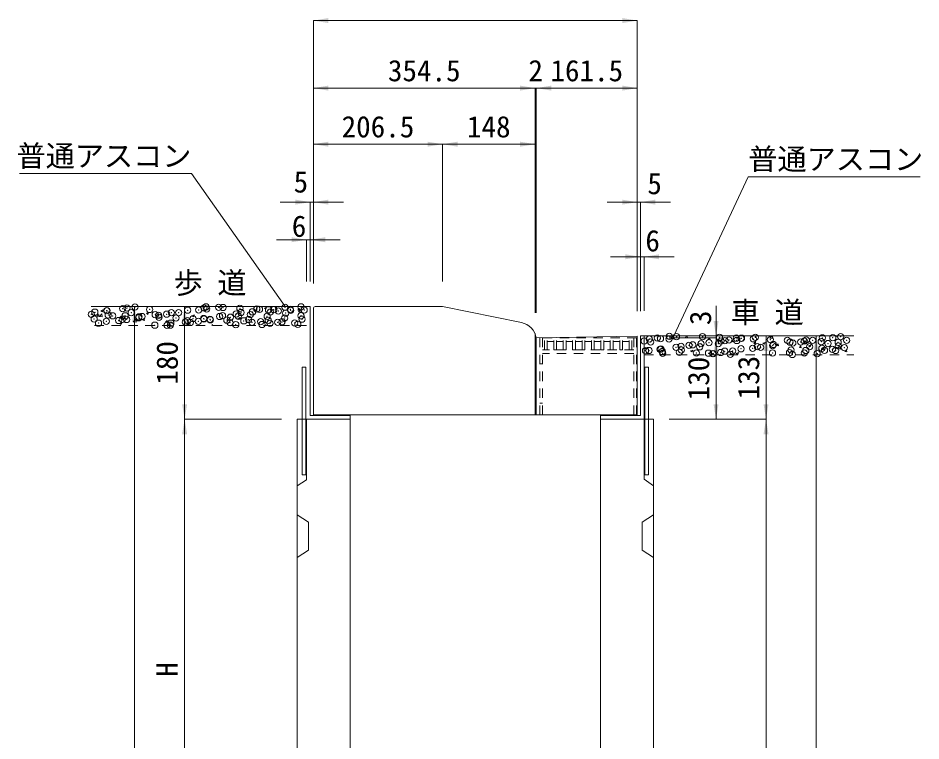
# Model space of a CAD drawing. Units: millimetres at full size, sheet at 1:20. Extents: x 0 to 8400, y 0 to 13400.
# Drawn here: x 4624 to 6068, y 3273 to 4428 of the extents above; entities that cross this region are included whole.
import ezdxf
from ezdxf.enums import TextEntityAlignment as Align

# ---------------------------------------------------------------- set-up
doc = ezdxf.new("R2010")
doc.units = ezdxf.units.MM
doc.header["$LTSCALE"] = 20
doc.header["$PDMODE"] = 32
doc.header["$PDSIZE"] = 10
doc.linetypes.add('USER1', pattern=[1.35, 0.75, -0.6])
for name, color, linetype, lineweight in [('ハッチング', 7, 'Continuous', 13), ('プレート', 3, 'Continuous', 9), ('寸法線', 7, 'Continuous', 13), ('引出線', 4, 'Continuous', 9), ('本体', 2, 'Continuous', 20), ('舗装・基礎', 3, 'Continuous', 20), ('ｸﾞﾚｰﾁﾝｸﾞ', 7, 'USER1', 9)]:
    doc.layers.add(name, color=color, linetype=linetype, lineweight=lineweight)
doc.layers.add('文字', color=7, linetype='Continuous')
doc.styles.add('ＭＳ ゴシック', font='')
doc.styles.get('ＭＳ ゴシック').set_extended_font_data('MS Gothic')

# ---------------------------------------------------------------- blocks, each defined once
blk = doc.blocks.new('filled_arrow')
at = {"color": 0, "linetype": 'Continuous', "lineweight": -2}
blk.add_solid([(7.5, 1.25), (0, 0), (7.5, -1.25)], dxfattribs=at)

msp = doc.modelspace()

# ---------------------------------------------------------------- linework, layer by layer
at = {"layer": 'ハッチング'}
for p, q in [((4756.53, 3960.41), (4759.06, 3958.71)), ((4756.55, 3960.45), (4760.1, 3961.81)), ((4759.06, 3958.71), (4760.09, 3961.78)), ((4829.55, 3956.38), (4833.11, 3957.74)), ((4832.07, 3954.64), (4833.1, 3957.71)), ((4947.59, 3967.07), (4947.75, 3966.96)), ((4947.75, 3966.96), (4947.79, 3967.07)), ((5018.23, 3964.59), (5020.76, 3962.89)), ((5018.25, 3964.62), (5021.8, 3965.99)), ((5019.37, 3967.07), (5023.22, 3966.47)), ((5020.76, 3962.89), (5021.79, 3965.96)), ((5023.22, 3966.46), (5023.15, 3967.07)), ((5035.32, 3964.32), (5037.62, 3967.07)), ((5035.32, 3964.32), (5038.35, 3964.05)), ((5038.33, 3964.05), (5037.78, 3967.07)), ((5071.76, 3961.13), (5074.2, 3964.05)), ((5071.76, 3961.13), (5074.79, 3960.87)), ((5072.92, 3958.76), (5076.88, 3962.88)), ((5072.92, 3958.76), (5077.44, 3958.06)), ((5074.77, 3960.86), (5074.18, 3964.05)), ((5077.44, 3958.05), (5076.87, 3962.88)), ((4750.87, 3951.61), (4753.32, 3954.53)), ((4750.87, 3951.61), (4753.91, 3951.34)), ((4753.89, 3951.34), (4753.3, 3954.53)), ((4754.36, 3951.31), (4758.32, 3955.44)), ((4754.36, 3951.32), (4758.88, 3950.62)), ((4758.88, 3950.61), (4758.31, 3955.44)), ((4787.31, 3948.42), (4789.76, 3951.34)), ((4787.31, 3948.42), (4790.34, 3948.16)), ((4790.32, 3948.15), (4789.74, 3951.34)), ((4808.57, 3942.91), (4813.09, 3942.21)), ((4808.58, 3942.9), (4812.53, 3947.03)), ((4813.09, 3942.2), (4812.53, 3947.03)), ((4823.75, 3945.24), (4826.19, 3948.16)), ((4823.75, 3945.23), (4826.78, 3944.97)), ((4826.76, 3944.97), (4826.17, 3948.15)), ((4829.54, 3956.34), (4832.06, 3954.64)), ((4860.18, 3942.05), (4862.63, 3944.97)), ((4863.2, 3941.78), (4862.61, 3944.96)), ((4902.54, 3952.28), (4905.07, 3950.57)), ((4902.56, 3952.31), (4906.11, 3953.67)), ((4905.07, 3950.57), (4906.1, 3953.64)), ((4975.55, 3948.21), (4978.08, 3946.5)), ((4975.56, 3948.24), (4979.12, 3949.61)), ((4978.08, 3946.5), (4979.11, 3949.57)), ((5048.56, 3944.14), (5051.08, 3942.43)), ((5048.57, 3944.17), (5052.13, 3945.54)), ((5051.08, 3942.43), (5052.11, 3945.5)), ((4786.85, 3939.96), (4789.38, 3938.26)), ((4786.87, 3939.99), (4790.43, 3941.36)), ((4789.38, 3938.25), (4790.41, 3941.32)), ((4860.18, 3942.05), (4863.22, 3941.78)), ((4862.85, 3937.07), (4863.43, 3937.29)), ((4863.35, 3937.07), (4863.42, 3937.26)), ((4865.26, 3937.07), (4866.75, 3938.62)), ((4866.93, 3937.07), (4866.75, 3938.62)), ((4896.62, 3938.86), (4899.07, 3941.78)), ((4896.62, 3938.86), (4899.66, 3938.59)), ((4899.63, 3938.59), (4899.05, 3941.77)), ((4934.22, 3937.07), (4935.51, 3938.59)), ((4935.76, 3937.07), (4935.48, 3938.59)), ((5669.6, 3916.66), (5672.13, 3914.96)), ((5669.61, 3916.7), (5673.17, 3918.06)), ((5672.13, 3914.96), (5673.16, 3918.03)), ((5691.87, 3917.51), (5694.02, 3920.07)), ((5691.87, 3917.51), (5694.91, 3917.24)), ((5694.88, 3917.24), (5694.36, 3920.07)), ((5728.31, 3914.32), (5730.76, 3917.24)), ((5728.31, 3914.32), (5731.35, 3914.05)), ((5731.32, 3914.05), (5730.73, 3917.23)), ((5742.62, 3912.63), (5746.18, 3913.99)), ((5745.13, 3910.89), (5746.16, 3913.96)), ((5764.75, 3911.13), (5767.2, 3914.05)), ((5767.76, 3910.86), (5767.17, 3914.04)), ((5826.77, 3916.76), (5831.29, 3916.06)), ((5826.78, 3916.75), (5829.96, 3920.07)), ((5831.29, 3916.05), (5830.82, 3920.07)), ((5932.45, 3920.07), (5933.83, 3919.14)), ((5933.83, 3919.14), (5934.14, 3920.07)), ((5626.92, 3900.28), (5629.44, 3898.57)), ((5626.93, 3900.31), (5630.49, 3901.68)), ((5629.44, 3898.57), (5630.47, 3901.64)), ((5742.6, 3912.59), (5745.13, 3910.89)), ((5764.75, 3911.13), (5767.78, 3910.86)), ((5801.18, 3907.94), (5803.63, 3910.86)), ((5801.18, 3907.94), (5804.22, 3907.68)), ((5804.2, 3907.67), (5803.61, 3910.86)), ((5815.61, 3908.53), (5818.14, 3906.82)), ((5815.63, 3908.56), (5819.18, 3909.92)), ((5818.14, 3906.82), (5819.17, 3909.89)), ((5837.62, 3904.76), (5840.07, 3907.67)), ((5837.62, 3904.75), (5840.66, 3904.49)), ((5840.63, 3904.48), (5840.04, 3907.67)), ((5874.06, 3901.57), (5876.51, 3904.49)), ((5874.06, 3901.57), (5877.09, 3901.3)), ((5877.07, 3901.3), (5876.48, 3904.48)), ((5880.99, 3908.34), (5884.95, 3912.47)), ((5880.99, 3908.35), (5885.51, 3907.65)), ((5885.51, 3907.64), (5884.94, 3912.47)), ((5888.62, 3904.46), (5891.14, 3902.75)), ((5888.63, 3904.49), (5892.19, 3905.86)), ((5891.15, 3902.75), (5892.18, 3905.82)), ((5910.49, 3898.38), (5912.94, 3901.3)), ((5913.51, 3898.11), (5912.92, 3901.29)), ((5935.2, 3899.94), (5939.72, 3899.24)), ((5935.21, 3899.93), (5939.16, 3904.06)), ((5939.72, 3899.23), (5939.16, 3904.06)), ((5699.92, 3896.21), (5702.45, 3894.51)), ((5699.94, 3896.24), (5703.49, 3897.61)), ((5702.45, 3894.5), (5703.48, 3897.57)), ((5772.93, 3892.14), (5775.45, 3890.44)), ((5772.94, 3892.17), (5776.5, 3893.54)), ((5775.46, 3890.44), (5776.49, 3893.51)), ((5910.49, 3898.38), (5913.53, 3898.11)), ((5946.93, 3895.19), (5949.38, 3898.11)), ((5946.93, 3895.19), (5949.97, 3894.92)), ((5949.94, 3894.92), (5949.36, 3898.1))]:
    msp.add_line(p, q, dxfattribs=at)
for p in [(4924.82, 3966.74), (5076.82, 3966.69), (4741.3, 3954.62), (4747.11, 3958.12), (4766.09, 3960.56), (4766.35, 3960.65), (4768.42, 3953.47), (4775.59, 3952.3), (4791.75, 3963.81), (4795.53, 3952.33), (4798.43, 3964.88), (4805.21, 3957.39), (4811.15, 3966.55), (4834.84, 3962.47), (4843.6, 3954.29), (4849.11, 3953.27), (4861.82, 3954.94), (4869.26, 3957.54), (4881.06, 3957.48), (4895.64, 3961.35), (4913.15, 3961.7), (4921.73, 3964.93), (4925.86, 3963.38), (4945.1, 3965.91), (4951.25, 3952.5), (4951.94, 3965.6), (4973.15, 3955.08), (4979.06, 3964.45), (4980.87, 3957.59), (4995.78, 3954.3), (4999.23, 3958.65), (5006.18, 3963.3), (5010.5, 3962.67), (5024.89, 3961.9), (5027.86, 3958.53), (5033.3, 3962.16), (5040.58, 3960.2), (5051.28, 3965.71), (5052.3, 3956.61), (5059.82, 3962.73), (5060.41, 3961.01), (5076.74, 3952.38), (5081.92, 3961.69), (4745.96, 3947.22), (4752.98, 3940.62), (4765.47, 3943.65), (4785.07, 3944.84), (4791.13, 3946.9), (4797.78, 3946.51), (4817.02, 3949.05), (4817.52, 3950.71), (4822.65, 3951.18), (4849.77, 3950.03), (4868.64, 3940.63), (4876.89, 3948.89), (4892, 3942.33), (4895.03, 3944.44), (4899.78, 3941.67), (4904.01, 3947.74), (4912.5, 3943.34), (4921.11, 3948.01), (4921.62, 3947.42), (4931.12, 3946.6), (4931.74, 3945.87), (4946.77, 3951.27), (4958.24, 3945.45), (4963.42, 3941.35), (4963.82, 3950.1), (4972.53, 3938.16), (4976.54, 3951.77), (4985.36, 3944.31), (4993.05, 3946.43), (4998.62, 3941.74), (5012.48, 3943.16), (5014.5, 3938.49), (5022.67, 3951.52), (5024.28, 3944.99), (5027.21, 3940.17), (5039.6, 3942.01), (5046.45, 3942.7), (5050.66, 3948.8), (5066.71, 3940.87), (5071.7, 3938.83), (5078.54, 3946.92), (4842.98, 3937.38), (4862.37, 3937.25), (4867.7, 3937.44), (5625.72, 3912.17), (5634.03, 3915.19), (5636.01, 3910.32), (5646.75, 3916.87), (5651.8, 3915.74), (5665.64, 3915.4), (5665.99, 3919.4), (5677.46, 3918.99), (5719.08, 3918.96), (5729.31, 3909.47), (5746.2, 3917.81), (5748.75, 3912.02), (5754.97, 3912.72), (5761.47, 3913.69), (5773.31, 3916.67), (5773.92, 3912.88), (5780.71, 3916.23), (5781.35, 3916.53), (5800.43, 3915.52), (5803.54, 3917.97), (5827.55, 3914.37), (5854.67, 3913.23), (5858.86, 3910.26), (5863.46, 3908.84), (5876.18, 3910.52), (5881.79, 3912.08), (5884.94, 3913.83), (5895.42, 3913.05), (5908.9, 3910.94), (5910.6, 3917.09), (5927.5, 3917.28), (5936.02, 3909.79), (5940.22, 3918.95), (5949.57, 3913.08), (5627.83, 3896.44), (5633.39, 3896.83), (5651.18, 3898.83), (5652.63, 3899.36), (5654.95, 3895.29), (5676.84, 3902.08), (5684.71, 3903.59), (5685.04, 3897.63), (5697.43, 3905.26), (5703.23, 3905.89), (5714.66, 3902.71), (5716.67, 3907.79), (5744.29, 3907.8), (5754.35, 3895.81), (5767.34, 3896.19), (5780.73, 3899.62), (5799.42, 3900.41), (5806.82, 3903.2), (5812.14, 3902.09), (5831.38, 3904.62), (5832.48, 3906.45), (5860.7, 3897.83), (5884.33, 3896.92), (5890.32, 3902.91), (5909.99, 3900.18), (5914.14, 3897.24), (5919.95, 3908), (5926.86, 3898.91), (5932.12, 3896.84), (5936.37, 3903.98), (5946.1, 3901.45), (5655.41, 3892.54), (5682.07, 3894.14), (5709.18, 3893), (5728.69, 3892.56), (5735.39, 3891.98), (5736.3, 3891.85), (5748.1, 3893.66), (5763.42, 3890.71), (5831.07, 3892.74), (5858.24, 3893.35), (5862.82, 3890.48), (5882.06, 3893.02), (5902.49, 3891.76)]:
    msp.add_point(p, dxfattribs=at)
at = {"layer": 'プレート', "lineweight": 20}
for p, q in [((5091.69, 3967.07), (5085.69, 3967.07)), ((5091.69, 3967.07), (5091.69, 3793.07)), ((5625.69, 3920.07), (5619.69, 3920.07)), ((5619.69, 3920.07), (5619.69, 3793.07)), ((5625.69, 3920.07), (5625.69, 3787.07)), ((5084.69, 3870.07), (5078.69, 3870.07)), ((5078.69, 3870.07), (5078.69, 3698.07)), ((5084.69, 3870.07), (5084.69, 3698.07)), ((5632.69, 3870.07), (5626.69, 3870.07)), ((5626.69, 3870.07), (5626.69, 3698.07)), ((5632.69, 3870.07), (5632.69, 3698.07)), ((5155.69, 3793.07), (5091.69, 3793.07)), ((5155.69, 3793.07), (5155.69, 3787.07)), ((5619.69, 3793.07), (5555.69, 3793.07)), ((5555.69, 3793.07), (5555.69, 3787.07)), ((5084.69, 3698.07), (5078.69, 3698.07)), ((5632.69, 3698.07), (5626.69, 3698.07))]:
    msp.add_line(p, q, dxfattribs=at)
at = {"layer": '寸法線'}
for p, q in [((5614.69, 4424.34), (5096.69, 4424.34)), ((5096.69, 4007.07), (5096.69, 4424.34)), ((5614.69, 3959.87), (5614.69, 4424.34)), ((5451.19, 4316.35), (5096.69, 4316.35)), ((5096.69, 4007.07), (5096.69, 4316.35)), ((5403.19, 4316.35), (5501.19, 4316.35)), ((5451.19, 3963.87), (5451.19, 4316.35)), ((5451.19, 3957.07), (5451.19, 4316.35)), ((5453.19, 3957.07), (5453.19, 4316.35)), ((5453.19, 4316.35), (5614.69, 4316.35)), ((5453.19, 3957.07), (5453.19, 4316.35)), ((5614.69, 3959.87), (5614.69, 4316.35)), ((5096.69, 4226.69), (5303.19, 4226.69)), ((5096.69, 4007.07), (5096.69, 4226.69)), ((5303.19, 4007.07), (5303.19, 4226.69)), ((5303.19, 4226.69), (5451.19, 4226.69)), ((5303.19, 4007.07), (5303.19, 4226.69)), ((5451.19, 3963.87), (5451.19, 4226.69)), ((5043.69, 4134.08), (5144.69, 4134.08)), ((5091.69, 4007.07), (5091.69, 4134.08)), ((5096.69, 4004.07), (5096.69, 4134.08)), ((5566.69, 4134.08), (5667.69, 4134.08)), ((5614.69, 3959.87), (5614.69, 4134.08)), ((5619.69, 3959.96), (5619.69, 4134.08)), ((5037.69, 4073.94), (5139.69, 4073.94)), ((5085.69, 4007.07), (5085.69, 4073.94)), ((5091.69, 4007.07), (5091.69, 4073.94)), ((5673.69, 4046.7), (5571.69, 4046.7)), ((5619.69, 3959.96), (5619.69, 4046.7)), ((5625.69, 3960.07), (5625.69, 4046.7)), ((4810.68, 3967.07), (4810.68, 2337.07)), ((5059.69, 3967.07), (4810.68, 3967.07)), ((4890.68, 3967.07), (4890.68, 3787.07)), ((5059.69, 3967.07), (4890.68, 3967.07)), ((5740.69, 3968.07), (5740.69, 3869.07)), ((5665.69, 3920.07), (5900.69, 3920.07)), ((5665.69, 3920.07), (5740.69, 3920.07)), ((5665.69, 3920.07), (5820.69, 3920.07)), ((5665.69, 3917.07), (5740.69, 3917.07)), ((5665.69, 3917.07), (5740.69, 3917.07)), ((5740.69, 3917.07), (5740.69, 3787.07)), ((5820.69, 3920.07), (5820.69, 3787.07)), ((5900.69, 2337.07), (5900.69, 3920.07)), ((4890.68, 3787.07), (4890.68, 2987.07)), ((5030.69, 3787.07), (4890.68, 3787.07)), ((5045.69, 3787.07), (4890.68, 3787.07)), ((5665.69, 3787.07), (5740.69, 3787.07)), ((5665.69, 3787.07), (5820.69, 3787.07)), ((5680.69, 3787.07), (5820.69, 3787.07)), ((5820.69, 3787.07), (5820.69, 2337.07))]:
    msp.add_line(p, q, dxfattribs=at)
at = {"layer": '引出線'}
for points in [[(5051.41, 3967.14), (4901.55, 4179.87), (4626.71, 4179.87)], [(5673.14, 3920.07), (5792.31, 4174.73), (6067.15, 4174.73)]]:
    msp.add_lwpolyline(points, dxfattribs=at)
at = {"layer": '本体'}
for p, q in [((5096.69, 3964.07), (5096.69, 3794.07)), ((5099.69, 3967.07), (5303.19, 3967.07)), ((5429.57, 3941.46), (5303.19, 3967.07)), ((5451.19, 3923.87), (5451.19, 3794.07)), ((5614.69, 3919.87), (5453.19, 3917.07)), ((5453.19, 3917.07), (5453.19, 3794.07)), ((5614.69, 3919.87), (5614.69, 3794.07)), ((5070.69, 3787.07), (5155.69, 3787.07)), ((5070.69, 2337.07), (5070.69, 3787.07)), ((5085.69, 3690.07), (5085.69, 3787.07)), ((5155.69, 3787.07), (5085.69, 3787.07)), ((5096.69, 3794.07), (5614.69, 3794.07)), ((5155.69, 3081.1), (5155.69, 3787.07)), ((5555.69, 3787.07), (5640.69, 3787.07)), ((5555.69, 3081.1), (5555.69, 3787.07)), ((5625.69, 3787.07), (5555.69, 3787.07)), ((5625.69, 3691.23), (5625.69, 3787.07)), ((5640.69, 2337.07), (5640.69, 3787.07)), ((5085.69, 3690.07), (5070.69, 3680.57)), ((5625.69, 3691.23), (5640.69, 3680.57)), ((5070.69, 3634.07), (5088.69, 3622.57)), ((5622.69, 3622.57), (5640.69, 3634.07)), ((5088.69, 3577.57), (5088.69, 3622.57)), ((5622.69, 3577.57), (5622.69, 3622.57)), ((5088.69, 3577.57), (5070.69, 3566.07)), ((5622.69, 3577.57), (5640.69, 3566.07))]:
    msp.add_line(p, q, dxfattribs=at)
for centre, radius, start, end in [((5099.69, 3964.07), 3, 90, 180), ((5423.61, 3912.06), 30, 9.60388, 78.54131)]:
    msp.add_arc(centre, radius, start, end, dxfattribs=at)
at = {"layer": '舗装・基礎'}
for p, q in [((5085.69, 3967.07), (4740.97, 3967.07)), ((5625.69, 3920.07), (5961.01, 3920.07))]:
    msp.add_line(p, q, dxfattribs=at)
at = {"layer": '舗装・基礎', "linetype": 'USER1', "lineweight": 9}
for p, q in [((5085.69, 3937.07), (4740.97, 3937.07)), ((5625.69, 3890.07), (5961.01, 3890.07))]:
    msp.add_line(p, q, dxfattribs=at)
at = {"layer": 'ｸﾞﾚｰﾁﾝｸﾞ'}
for p, q in [((5613.68, 3917.07), (5458.68, 3917.07)), ((5458.68, 3917.07), (5458.68, 3794.07)), ((5463.18, 3917.07), (5463.18, 3794.07)), ((5466.18, 3898.07), (5466.18, 3917.07)), ((5470.68, 3898.07), (5470.68, 3917.07)), ((5481.24, 3898.07), (5481.24, 3917.07)), ((5485.74, 3898.07), (5485.74, 3917.07)), ((5496.3, 3898.07), (5496.3, 3917.07)), ((5500.79, 3898.07), (5500.79, 3917.07)), ((5511.35, 3898.07), (5511.35, 3917.07)), ((5515.85, 3898.07), (5515.85, 3917.07)), ((5526.41, 3898.07), (5526.41, 3917.07)), ((5530.91, 3898.07), (5530.91, 3917.07)), ((5541.46, 3898.07), (5541.46, 3917.07)), ((5545.96, 3898.07), (5545.96, 3917.07)), ((5556.52, 3898.07), (5556.52, 3917.07)), ((5561.02, 3898.07), (5561.02, 3917.07)), ((5571.57, 3898.07), (5571.57, 3917.07)), ((5576.07, 3898.07), (5576.07, 3917.07)), ((5586.63, 3898.07), (5586.63, 3917.07)), ((5591.13, 3898.07), (5591.13, 3917.07)), ((5601.68, 3898.07), (5601.68, 3917.07)), ((5606.18, 3898.07), (5606.18, 3917.07)), ((5609.18, 3917.07), (5609.18, 3794.07)), ((5613.68, 3917.07), (5613.68, 3794.07)), ((5470.64, 3911.07), (5481.24, 3911.07)), ((5485.69, 3911.07), (5496.3, 3911.07)), ((5500.75, 3911.07), (5511.35, 3911.07)), ((5515.81, 3911.07), (5526.41, 3911.07)), ((5530.86, 3911.07), (5541.46, 3911.07)), ((5545.92, 3911.07), (5556.52, 3911.07)), ((5560.97, 3911.07), (5571.57, 3911.07)), ((5576.03, 3911.07), (5586.63, 3911.07)), ((5591.13, 3911.07), (5601.68, 3911.07)), ((5609.18, 3898.07), (5463.18, 3898.07)), ((5609.18, 3892.07), (5463.18, 3892.07)), ((5466.18, 3898.07), (5470.68, 3898.07)), ((5481.24, 3898.07), (5485.74, 3898.07)), ((5496.3, 3898.07), (5500.79, 3898.07)), ((5511.35, 3898.07), (5515.85, 3898.07)), ((5526.41, 3898.07), (5530.91, 3898.07)), ((5541.46, 3898.07), (5545.96, 3898.07)), ((5556.52, 3898.07), (5561.02, 3898.07)), ((5571.57, 3898.07), (5576.07, 3898.07)), ((5586.63, 3898.07), (5591.13, 3898.07)), ((5601.68, 3898.07), (5606.18, 3898.07)), ((5463.18, 3875.57), (5458.68, 3875.57)), ((5463.18, 3812.57), (5458.68, 3812.57))]:
    msp.add_line(p, q, dxfattribs=at)

# ---------------------------------------------------------------- block references
at = {"layer": '寸法線', "xscale": 3.2, "yscale": 3.2}
for p in [(5096.69, 4424.34), (5096.69, 4316.35), (5453.19, 4316.35), (5453.19, 4316.35), (5096.69, 4226.69), (5303.19, 4226.69), (5096.69, 4134.08), (5619.69, 4134.08), (5091.69, 4073.94), (5625.69, 4046.7)]:
    msp.add_blockref('filled_arrow', p, dxfattribs=at)
for p, rotation in [((5614.69, 4424.34), 180), ((5451.19, 4316.35), 180), ((5451.19, 4316.35), 180), ((5614.69, 4316.35), 180), ((5303.19, 4226.69), 180), ((5451.19, 4226.69), 180), ((5091.69, 4134.08), 180), ((5614.69, 4134.08), 180), ((5085.69, 4073.94), 180), ((5619.69, 4046.7), 180), ((4810.68, 3967.07), 270), ((4890.68, 3967.07), 270), ((5740.69, 3920.07), 90), ((5740.69, 3917.07), 270), ((5740.69, 3917.07), 270), ((5820.69, 3920.07), 270), ((5900.69, 3920.07), 270), ((4890.68, 3787.07), 90), ((5740.69, 3787.07), 90), ((5820.69, 3787.07), 90), ((4890.68, 3787.07), 270), ((5820.69, 3787.07), 270)]:
    msp.add_blockref('filled_arrow', p, dxfattribs=dict(at, rotation=rotation))
at = {"layer": '引出線', "xscale": 0.133, "yscale": 0.133}
for p, rotation in [((5051.41, 3967.14), 125.2), ((5673.14, 3920.07), 64.9)]:
    msp.add_blockref('filled_arrow', p, dxfattribs=dict(at, rotation=rotation))

# ---------------------------------------------------------------- texts
at = {"layer": '寸法線', "style": 'ＭＳ ゴシック'}
for s, p in [('354.5', (5273.94, 4344.35)), ('2', (5452.19, 4344.35)), ('161.5', (5533.94, 4344.35)), ('206.5', (5199.94, 4254.69)), ('148', (5377.19, 4254.69)), ('5', (5076.63, 4166.51)), ('5', (5642.44, 4163.84)), ('6', (5073.71, 4095.65)), ('6', (5639.29, 4072.48))]:
    msp.add_text(s, height=34.18, dxfattribs=at).set_placement(p, align=Align.MIDDLE_CENTER)
for s, p in [('3', (5715.69, 3949.11)), ('180', (4862.68, 3877.07)), ('133', (5792.69, 3853.57)), ('130', (5712.69, 3852.07)), ('H', (4862.68, 3387.07))]:
    msp.add_text(s, height=34.18, rotation=90, dxfattribs=at).set_placement(p, align=Align.MIDDLE_CENTER)
at = {"layer": '引出線', "style": 'ＭＳ ゴシック'}
msp.add_text('普通アスコン', height=34.18, dxfattribs=at).set_placement((4901.55, 4225.08), align=Align.TOP_RIGHT)
msp.add_text('普通アスコン', height=34.18, dxfattribs=at).set_placement((5792.31, 4219.94), align=Align.TOP_LEFT)
at = {"layer": '文字', "style": 'ＭＳ ゴシック'}
for s, p in [('歩 道', (4931.44, 4005.15)), ('車 道', (5822.67, 3957.94))]:
    msp.add_text(s, height=34.18, dxfattribs=at).set_placement(p, align=Align.MIDDLE_CENTER)

doc.saveas('drawing.dxf')
